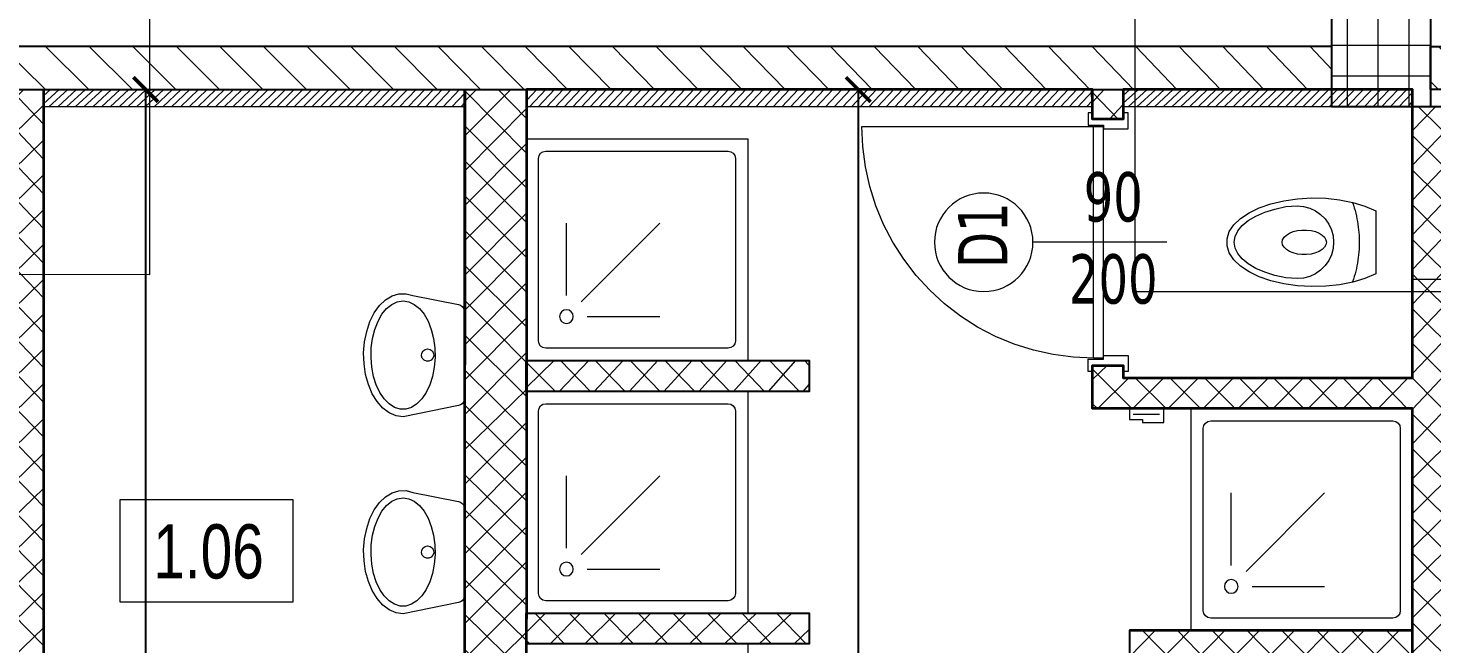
# Model space of a CAD drawing. Extents: x 6529560 to 6558080, y 5579316 to 5588131.
# Drawn here: x 6543787.99 to 6543793.69, y 5579645.08 to 5579647.58 of the extents above; entities that cross this region are included whole.
import ezdxf

# ---------------------------------------------------------------- set-up
doc = ezdxf.new("R2010")
doc.units = 0
doc.header["$MEASUREMENT"] = 0
doc.header["$PDSIZE"] = -5
doc.linetypes.add('GR_SOLID', pattern=[0])
doc.layers.get('0').update_dxf_attribs({"color": 2, "linetype": 'CONTINUOUS', "lineweight": 5})
doc.layers.get('Defpoints').update_dxf_attribs({"linetype": 'CONTINUOUS'})
for name, color, linetype, lineweight in [('arch_drzwi i okna', 4, 'CONTINUOUS', 15), ('arch_drzwi i okna_znaczniki', 130, 'CONTINUOUS', 9), ('arch_fundamenty na rzucie', 3, 'CONTINUOUS', 15), ('arch_opisy', 20, 'CONTINUOUS', 13), ('arch_powierzchnia', 6, 'CONTINUOUS', 35), ('arch_sciany dzialowe cienkie na hali', 52, 'CONTINUOUS', 15), ('arch_sciany dzilowe cienkie na hali', 42, 'CONTINUOUS', 15), ('arch_sciany murowane wewnetrzne', 20, 'CONTINUOUS', 25), ('arch_sciany wewnetrzne gk', 70, 'CONTINUOUS', 25), ('arch_sciany wewnetrzne murowane wypelnienie', 20, 'CONTINUOUS', 15), ('arch_sciany wewntrzne gk wypelnienie', 70, 'CONTINUOUS', 13), ('arch_slupy wypelnienie', 9, 'CONTINUOUS', 13), ('arch_słupy', 8, 'CONTINUOUS', 25), ('arch_urządzenia sanitarne', 4, 'GR_SOLID', 13), ('arch_wymiary', 2, 'CONTINUOUS', 13), ('AUSSENMASSE_N3', 7, 'GR_SOLID', 18)]:
    doc.layers.add(name, color=color, linetype=linetype, lineweight=lineweight)
doc.styles.add('ISO8', font='iso8.shx', dxfattribs={"width": 0.7})
doc.styles.get("Standard").update_dxf_attribs({"font": 'arial.ttf', "width": 0.75})
doc.styles.add('TABELKA', font='tahoma.ttf', dxfattribs={"width": 0.8})
doc.dimstyles.new('biura', dxfattribs={"dimtxt": 0.25, "dimasz": 0.1, "dimexe": 0.18, "dimexo": 0.0625, "dimgap": 0.04, "dimtad": 1, "dimdec": 1, "dimlfac": 100, "dimzin": 0, "dimdsep": 46, "dimtxsty": 'ISO8', "dimblk": 'ARCHTICK', "dimcen": 0.09, "dimadec": 0, "dimazin": 0, "dimtfac": 1, "dimtdec": 1, "dimtix": 1, "dimtofl": 0, "dimtmove": 0, "dimatfit": 3, "dimldrblk": 'ARCHTICK', "dimfxl": 0.2, "dimfxlon": 1, "dimtolj": 1, "dimtzin": 0, "dimarcsym": 0})

# ---------------------------------------------------------------- blocks, each defined once
blk = doc.blocks.new('A$C39AD6758')
at = {"layer": 'arch_urządzenia sanitarne'}
for points in [[(-4.3843692765e-06, 0.052064656820221), (0.0439916156301479, 0.0332836568200037), (0.0933906156305966, 0.0183506568200755), (0.1468976156302233, 0.0076576568199016), (0.203108615630299, 0.001485656820023), (0.260546615630119, -2.3431803129e-06), (0.3177036156303075, 0.0032306568200511), (0.3730816156303263, 0.0111026568197303), (0.4252266156308906, 0.023404656819821), (0.4727696156305683, 0.0398136568196605), (0.5144626156306913, 0.0599026568197587), (0.5492106156307273, 0.0831396568196397), (0.576102615630589, 0.1089156568195904), (0.5944336156308055, 0.136556656819721), (0.6037206156306639, 0.1653346568195957), (0.6037206156306639, 0.1944956568199814), (0.5944336156308055, 0.2232756568196237), (0.576102615630589, 0.2509156568198705), (0.5492106156307273, 0.2766936568195888), (0.5144626156306913, 0.2999306568199245), (0.4727696156305683, 0.3200186568196841), (0.4252266156308906, 0.3364276568199784), (0.3730816156303263, 0.3487296568200691), (0.3177036156303075, 0.3566016568197483), (0.2605466156310285, 0.3598346568201123), (0.203108615630299, 0.3583466568197764), (0.1468986156305618, 0.3521746568198978), (0.0933926156303642, 0.3414816568201786), (0.0439916156310574, 0.3265496568201343), (-4.3843692765e-06, 0.3077676568200331), (-4.3843692765e-06, 0.052064656820221)], [(0.0935553656254342, 0.3409346568200817), (0.090036365625565, 0.3301906568199229), (0.0867603656261054, 0.3193706568199559), (0.0837313656256811, 0.3084776568198322), (0.080946365626005, 0.2975196568199863), (0.0784113656254704, 0.2865006568199533), (0.0761263656258962, 0.2754286568201678), (0.074093365625231, 0.2643066568198265), (0.0723113656258647, 0.253143656820157), (0.070782365625746, 0.2419416568200177), (0.0695063656257844, 0.2307066568200753), (0.0684853656257474, 0.219446656819855), (0.067719365625635, 0.2081656568198014), (0.0672073656260182, 0.196872656819778), (0.066952365625184, 0.1855696568200074), (0.066952365625184, 0.174262656819792), (0.0672073656251087, 0.1629596568200213), (0.067719365625635, 0.1516646568197757), (0.0684853656257474, 0.1403846568200606), (0.0695063656257844, 0.1291256568201788), (0.070782365625746, 0.1178916568201203), (0.0723113656258647, 0.1066896568199809), (0.074093365625231, 0.095525656819973), (0.0761263656258962, 0.0844036568200863), (0.0784113656254704, 0.0733296568200785), (0.0809463656250955, 0.0623126568198131), (0.0837313656256811, 0.0513536568200834), (0.0867603656251959, 0.040462656820182), (0.090036365625565, 0.0296406568199927), (0.0935553656254342, 0.0188956568199501)], [(0.3185101156304881, 0.3274156568199942), (0.2928961156303558, 0.3251766568200765), (0.2680631156308664, 0.3185216568199394), (0.2447611156303537, 0.3076556568198612), (0.2237001156308906, 0.292907656819807), (0.2055191156305227, 0.2747266568198938), (0.1907711156309233, 0.253665656819976), (0.1799051156303903, 0.2303636568199181), (0.1732501156302533, 0.2055296568200902), (0.1710111156307903, 0.1799166568198416), (0.1732501156302533, 0.154302656820164), (0.1799051156303903, 0.1294686568198813), (0.1907711156309233, 0.1061666568198234), (0.2055191156305227, 0.0851056568199056), (0.2237001156308906, 0.0669246568199924), (0.2447611156303537, 0.052177656819822), (0.2680631156308664, 0.0413116568197438), (0.2928961156303558, 0.0346566568200615), (0.3185101156304881, 0.032417656819689), (0.3185101156304881, 0.032417656819689), (0.3654841156303519, 0.035053656819855), (0.4098301156309389, 0.044986656819674), (0.4505411156305854, 0.0579876568199325), (0.4866911156304923, 0.0737566568200236), (0.5174601156304564, 0.0919396568197044), (0.5421491156303091, 0.1121236568196764), (0.560196115630788, 0.1338466568199692), (0.5711901156309978, 0.1566166568195513), (0.5748851156304227, 0.1799166568198416), (0.5711901156309978, 0.2032166568196771), (0.560196115630788, 0.225986656819714), (0.5421491156303091, 0.2477096568200068), (0.5174601156304564, 0.2678926568196402), (0.4866911156304923, 0.2860756568197757), (0.4505411156305854, 0.3018456568197507), (0.4098301156309389, 0.3148456568196707), (0.3654841156303519, 0.3247796568198282), (0.3185101156304881, 0.3274156568199942)], [(0.1998871156301902, 0.1799161568201271), (0.2018531156309109, 0.1695211568198829), (0.2076691156307788, 0.1595801568200841), (0.2170761156303342, 0.1505271568198623), (0.2296641156308397, 0.1427591568199205), (0.244887115630263, 0.1366151568199712), (0.262076115630407, 0.132364156820131), (0.2804801156307803, 0.1301891568200517), (0.2992941156308006, 0.1301891568200517), (0.3176981156302645, 0.1323641568196763), (0.3348871156304085, 0.1366151568199712), (0.3501091156304028, 0.1427591568199205), (0.3626981156303373, 0.1505271568198623), (0.3721051156308022, 0.1595801568200841), (0.3779201156303316, 0.1695211568198829), (0.3798871156304813, 0.1799161568196723), (0.3779201156303316, 0.1903111568199165), (0.3721051156308022, 0.2002521568197153), (0.3626981156303373, 0.2093041568200533), (0.3501091156304028, 0.2170731568198789), (0.3348871156304085, 0.2232161568199444), (0.3176981156302645, 0.2274681568196684), (0.2992941156308006, 0.2296421568198639), (0.2804801156307803, 0.2296421568198639), (0.262076115630407, 0.2274681568201231), (0.244887115630263, 0.2232161568199444), (0.2296661156306072, 0.2170731568198789), (0.2170761156303342, 0.2093041568200533), (0.2076691156307788, 0.2002521568197153), (0.2018531156309109, 0.1903111568199165), (0.1998871156301902, 0.1799161568201271)]]:
    blk.add_lwpolyline(points, dxfattribs=at)
blk = doc.blocks.new('A$C7F3D7EBB')
at = {"layer": 'arch_urządzenia sanitarne'}
for points in [[(0.4098818795755507, 0.0738752875477076), (0.4098818795755507, 0.4246862875297667), (0.4087588796392084, 0.43282328825444), (0.4054688801988961, 0.4403512878343463), (0.4002618798986079, 0.4467032877728343), (0.3935248795896768, 0.451404287479818), (0.3857678798958659, 0.4541032882407309), (0.1598818795755506, 0.4992812881246211), (0.1314358795061707, 0.495298287831247), (0.1038938798010349, 0.4834742881357671), (0.0781368799507618, 0.4641892882063985), (0.054985879920423, 0.4380572875961663), (0.0351758794859052, 0.4059062879532577), (0.0193398799747229, 0.3687662882730365), (0.0079828798770905, 0.327819287776947), (0.001465879380703, 0.2843682877719402), (-3.119930625e-06, 0.2397992881014943), (0.003622880205512, 0.1955332877114415), (0.0122288800776005, 0.1529802875593305), (0.0255398796871305, 0.1134942881762981), (0.0431318795308471, 0.0783362882211805), (0.0644438797608018, 0.0486262878403068), (0.0887978794053197, 0.0253082877025008), (0.1154148802161217, 0.0091302879154682), (0.1434508794918656, 0.000602288171649), (0.1720088794827461, 2.877786756e-07), (0.2001828802749515, 0.0073412880301476), (0.3857658794149756, 0.0444582877680659), (0.3935248795896768, 0.0471572875976563), (0.4002618798986079, 0.051859287545085), (0.4054688801988961, 0.0582102881744504), (0.4087588796392084, 0.0657382877543569), (0.409883880056441, 0.0738752875477076)], [(0.1598818795755506, 0.0292812874540687), (0.1830948796123266, 0.03281628806144), (0.2055618800222874, 0.0433102874085307), (0.2265598801895976, 0.060423287563026), (0.2454138798639178, 0.0836042882874608), (0.2615208802744746, 0.1121142879128456), (0.274359880015254, 0.1450292877852917), (0.2835208801552653, 0.1812972882762551), (0.2887068800628185, 0.2197492877021432), (0.2897518798708916, 0.2591512883082032), (0.2866238802671432, 0.2982352878898382), (0.2794218799099326, 0.3357462882995605), (0.2683758800849318, 0.3704772880300879), (0.2538458798080683, 0.4013132881373167), (0.2362948795780539, 0.427265288308263), (0.2162868799641728, 0.4474942879751326), (0.1944668795913458, 0.4613532880321145), (0.1715358793735504, 0.4683952881023288), (0.1482288800179958, 0.4683952881023288), (0.1252978798002005, 0.4613532880321145), (0.1034778794273734, 0.4474942879751326), (0.0834698798134923, 0.427265288308263), (0.065918879583478, 0.4013132881373167), (0.051388880237937, 0.3704772880300879), (0.0403428794816136, 0.3357462882995605), (0.0331408800557256, 0.2982352878898382), (0.0300128795206547, 0.2591512883082032), (0.0310578802600503, 0.2197492877021432), (0.0362438801676035, 0.1812972882762551), (0.0454048793762922, 0.1450292877852917), (0.0582438800483942, 0.1121142879128456), (0.0743508795276284, 0.0836042882874608), (0.0932048801332712, 0.060423287563026), (0.1142028793692589, 0.043308287858963), (0.1366698797792196, 0.03281628806144), (0.1598818795755506, 0.0292812874540687)], [(0.2598828794434667, 0.2242812877520919), (0.2700508795678616, 0.2264422876760364), (0.2784618800505996, 0.232553287409246), (0.2836598800495267, 0.2415562877431512), (0.2847448801621795, 0.2518942877650261), (0.2815328799188137, 0.2617812883108854), (0.2745768800377846, 0.2695062877610326), (0.2650798801332712, 0.2737352875992656), (0.2546848794445395, 0.2737352875992656), (0.2451888797804713, 0.2695062877610326), (0.2382328798994422, 0.2617812883108854), (0.2350208796560764, 0.2518942877650261), (0.2361058797687292, 0.2415562877431512), (0.2413028795272112, 0.232553287409246), (0.2497148802503943, 0.2264422876760364), (0.2598828794434667, 0.2242812877520919)]]:
    blk.add_lwpolyline(points, dxfattribs=at)
blk = doc.blocks.new('A$C26113666')
at = {"layer": 'arch_urządzenia sanitarne'}
blk.add_lwpolyline([(0, 0.899998308159411), (0, -1.6922131181e-06), (0.900000000372529, -1.6922131181e-06), (0.900000000372529, 0.899998308159411)], close=True, dxfattribs=at)
blk.add_lwpolyline([(0.0499999998137355, 0.8199983080849051), (0.0499999998137355, 0.0799983078613877, 0.4142135623730951), (0.0800000000745058, 0.0499983076006174), (0.8200000002980232, 0.0499983076006174, 0.4142135623730951), (0.8500000005587935, 0.0799983078613877), (0.8500000005587935, 0.8199983080849051, 0.4142135623730951), (0.8200000002980232, 0.8499983083456752), (0.0800000000745058, 0.8499983083456752, 0.4142135623730951)], format="xyb", close=True, dxfattribs=at)
for points in [[(0.1784376045688987, 0.2484315363690257), (0.1784376045688987, 0.5426093582063914)], [(0.2384960418567061, 0.2235545171424746), (0.5575508968904614, 0.5426093582063914)], [(0.2633730610832572, 0.163496077992022), (0.557550882920623, 0.163496077992022)]]:
    blk.add_lwpolyline(points, dxfattribs=at)
blk.add_circle((0.1784376036375761, 0.1634960789233446), 0.0277585983276367, dxfattribs=at)
blk = doc.blocks.new('A$C6A985AF1')
for p, q in [((0.9365009339526295, 1.024999864399432, -1.8365369545e-06), (1.061500933952628, 1.024999864399432, -1.8365369545e-06)), ((0.9365009339526295, 0.0249998643994331, -1.8365369545e-06), (1.061500933952628, 0.0249998643994331, -1.8365369545e-06))]:
    blk.add_line(p, q)
at = {"layer": 'arch_drzwi i okna', "extrusion": (0, 0, -1)}
for points in [[(-0.9365009339526295, 1.049999863840638), (-0.9185009337961672, 1.049999863840638), (-0.9185009337961672, 0.9999998640269039), (-0.9810009337961672, 0.9999998640269039), (-0.9810009337961672, 0.9849998643621802), (-1.081500934436917, 0.9849998643621802), (-1.081500934436917, 1.049999863840638), (-1.061500933952628, 1.049999863840638)], [(-0.940000934526324, 0.9949998641386628), (-0.8580745356157422, 0.9914228804409503), (-0.7767716469243169, 0.9807191519066693), (-0.6967110317200425, 0.962970140390098), (-0.6185019994154572, 0.9383109277114272), (-0.5427397675812246, 0.9069291837513445), (-0.4700009338557721, 0.8690637433901429), (-0.4008390838280321, 0.825002785772085), (-0.3357805805280805, 0.7750816410407424), (-0.2753205597400665, 0.7196802385151388), (-0.2199191572144628, 0.6592202167958022), (-0.16999801248312, 0.5941617144271732), (-0.1259370548650622, 0.5249998643994332), (-0.0880716145038605, 0.4522610297426583), (-0.056689870543778, 0.3764987988397479), (-0.0320306569337845, 0.2982897665351629), (-0.014281646348536, 0.2182291513308883), (-0.0035779178142548, 0.1369262626394629), (-9.341165423e-07, 0.0549998637288809), (-0.9800009336322546, 0.0549998637288809), (-0.9800009336322546, 0.9949998641386628), (-0.940000934526324, 0.9949998641386628), (-0.940000934526324, 0.0549998637288809)]]:
    blk.add_lwpolyline(points, dxfattribs=at)
at = {"layer": 'arch_drzwi i okna'}
blk.add_lwpolyline([(0.9365009339526295, -1.359730959e-07), (0.9185009337961672, -1.359730959e-07), (0.9185009337961672, 0.0499998638406396), (0.9810009337961672, 0.0499998638406396), (0.9810009337961672, 0.0649998644366861), (1.081500934436917, 0.0649998644366861), (1.081500934436917, -1.359730959e-07), (1.061500933952628, -1.359730959e-07)], dxfattribs=at)
at = {"layer": 'arch_drzwi i okna_znaczniki'}
blk.add_line((1.23829905502498, 0.5249998643994332, -1.8365369545e-06), (0.6945797856897116, 0.5249998643994332, -1.8365369545e-06), dxfattribs=at)
blk.add_circle((0.4945797855034472, 0.5249998643994332, -1.8365369545e-06), 0.2, dxfattribs=at)
blk = doc.blocks.new('_ArchTick')
at = {"color": 0, "linetype": 'ByBlock', "const_width": 0.15}
blk.add_lwpolyline([(-0.5, -0.5), (0.5, 0.5)], dxfattribs=at)
blk = doc.blocks.new('*D1876')
at = {"layer": 'arch_wymiary', "color": 0, "lineweight": -2, "transparency": 16777216}
for p, q in [((6543788.469575522, 5579641.778545342), (6543788.469575522, 5579647.331003313)), ((6543788.644904172, 5579647.331003313), (6543788.649575522, 5579647.331003313)), ((6543788.640239949, 5579641.778545342), (6543788.649575522, 5579641.778545342))]:
    blk.add_line(p, q, dxfattribs=at)
at = {"layer": 'Defpoints', "color": 0, "transparency": 16777216}
for p in [(6543788.469575507, 5579647.331003313, -14.64134632912031), (6543788.469575522, 5579647.331003313), (6543788.469575507, 5579641.778545342, -7.324601898819892)]:
    blk.add_point(p, dxfattribs=at)
at = {"layer": 'arch_wymiary', "color": 0, "lineweight": -2, "transparency": 16777216, "xscale": 0.1, "yscale": 0.1, "zscale": 0.1}
for p, rotation in [((6543788.469575522, 5579647.331003313), 90), ((6543788.469575522, 5579641.778545342), 270)]:
    blk.add_blockref('_ArchTick', p, dxfattribs=dict(at, rotation=rotation))
at = {"layer": 'arch_wymiary', "color": 0, "transparency": 16777216, "insert": (6543788.304575522, 5579644.554774323), "char_height": 0.25, "attachment_point": 5, "rotation": 90, "style": 'ISO8'}
blk.add_mtext('\\A1;555.2', dxfattribs=at)
blk = doc.blocks.new('*D1877')
at = {"layer": 'arch_wymiary', "color": 0, "lineweight": -2, "transparency": 16777216}
for p, q in [((6543791.240847125, 5579647.331003311), (6543791.182834917, 5579647.331003311)), ((6543791.362834916, 5579647.331003311), (6543791.362834916, 5579641.778540466)), ((6543791.216756298, 5579641.778540466), (6543791.182834917, 5579641.778540466))]:
    blk.add_line(p, q, dxfattribs=at)
at = {"layer": 'Defpoints', "color": 0, "transparency": 16777216}
for p in [(6543792.314298583, 5579647.331003311, -7.324601898819892), (6543791.362834916, 5579641.778540466), (6543791.839299427, 5579641.778540466, -7.324601898819892)]:
    blk.add_point(p, dxfattribs=at)
at = {"layer": 'arch_wymiary', "color": 0, "lineweight": -2, "transparency": 16777216, "xscale": 0.1, "yscale": 0.1, "zscale": 0.1}
for p, rotation in [((6543791.362834916, 5579647.331003311), 90), ((6543791.362834916, 5579641.778540466), 270)]:
    blk.add_blockref('_ArchTick', p, dxfattribs=dict(at, rotation=rotation))
at = {"layer": 'arch_wymiary', "color": 0, "transparency": 16777216, "insert": (6543791.197834915, 5579644.554771886), "char_height": 0.25, "attachment_point": 5, "rotation": 90, "style": 'ISO8'}
blk.add_mtext('\\A1;555.2', dxfattribs=at)

msp = doc.modelspace()

# ---------------------------------------------------------------- hatches: boundary and pattern name
at = {"layer": 'arch_sciany dzilowe cienkie na hali'}
h = msp.add_hatch(dxfattribs=at)
h.set_pattern_fill('ANSI31', color=256, scale=0.2)
h.set_pattern_definition([(45, (0.1868197629228234, 63.27786768041551), (-0.0176776695296637, 0.0176776695296637), [])])
h.paths.add_polyline_path([(6543767.245718513, 5579647.330971886), (6543769.106768979, 5579647.330971886), (6543769.106768979, 5579647.261049201), (6543767.245718513, 5579647.261049201)])
h.paths.add_polyline_path([(6543749.766521877, 5579647.331082084), (6543767.120718511, 5579647.331082084), (6543767.120718511, 5579647.261049201), (6543749.766521877, 5579647.261049201)])
h.paths.add_polyline_path([(6543799.411590599, 5579647.331031453), (6543801.256618295, 5579647.331031453), (6543801.256618295, 5579647.259670173), (6543799.411590599, 5579647.259670173)])
h.paths.add_polyline_path([(6543796.463363021, 5579647.331119875), (6543799.056077626, 5579647.331119875), (6543799.056077626, 5579647.261049201), (6543796.463363021, 5579647.261049201)])
h.paths.add_polyline_path([(6543795.1893021, 5579647.331113009), (6543796.213363018, 5579647.331113009), (6543796.213363018, 5579647.261049201), (6543795.1893021, 5579647.261049201)])
h.paths.add_polyline_path([(6543793.814311467, 5579647.331113009), (6543795.064302105, 5579647.331113009), (6543795.064302105, 5579647.261113008), (6543793.814311467, 5579647.261113008)])
h.paths.add_polyline_path([(6543792.439298573, 5579647.331067116), (6543793.614300213, 5579647.331067116), (6543793.614300213, 5579647.261113008), (6543792.439298573, 5579647.261113008)])
h.paths.add_polyline_path([(6543790.016388008, 5579647.33100331), (6543792.314298579, 5579647.33100331), (6543792.314298579, 5579647.261049201), (6543790.016388008, 5579647.261049201)])
h.paths.add_polyline_path([(6543788.054393911, 5579647.331049202), (6543789.76650355, 5579647.331049202), (6543789.76650355, 5579647.261049201), (6543788.054393911, 5579647.261049201)])
h.paths.add_polyline_path([(6543785.752499917, 5579647.331049202), (6543787.929314178, 5579647.331049202), (6543787.929314178, 5579647.261049201), (6543785.752499917, 5579647.261049201)])
h.paths.add_polyline_path([(6543777.600718519, 5579647.331049202), (6543785.387499916, 5579647.331049202), (6543785.387499916, 5579647.261049201), (6543777.600718519, 5579647.261049201)])
h.paths.add_polyline_path([(6543775.686592736, 5579647.331049202), (6543777.47571852, 5579647.331049202), (6543777.47571852, 5579647.261049201), (6543775.686592736, 5579647.261049201)])
h.paths.add_polyline_path([(6543803.716618295, 5579647.33113777), (6543805.286547243, 5579647.33113777), (6543805.286547243, 5579647.261049201), (6543803.716618295, 5579647.261049201)])
h.paths.add_polyline_path([(6543815.047672763, 5579647.33107009), (6543818.74210027, 5579647.33107009), (6543818.74210027, 5579647.261049201), (6543815.047672763, 5579647.261049201)])
h.paths.add_polyline_path([(6543812.748226572, 5579647.331012815), (6543814.748052519, 5579647.331012815), (6543814.748052519, 5579647.261049201), (6543812.748226572, 5579647.261049201)])
h.paths.add_polyline_path([(6543809.779116456, 5579647.331518841), (6543812.623226548, 5579647.331518841), (6543812.623226548, 5579647.261049201), (6543809.779116456, 5579647.261049201)])
h.paths.add_polyline_path([(6543805.884247281, 5579647.331050522), (6543809.65411646, 5579647.331050522), (6543809.65411646, 5579647.261049201), (6543805.884247281, 5579647.261049201)])
h.paths.add_polyline_path([(6543842.172240511, 5579647.331049428), (6543853.186528003, 5579647.331038415), (6543853.186519141, 5579647.281132135), (6543853.717071895, 5579647.28107785), (6543853.717069846, 5579647.261049201), (6543842.172240511, 5579647.261049201)])
h.paths.add_polyline_path([(6543838.694667115, 5579647.331011496), (6543839.996540647, 5579647.331027254), (6543839.996540647, 5579647.261064962), (6543838.694667115, 5579647.261049201)])
h.paths.add_polyline_path([(6543831.835884808, 5579647.331012767), (6543834.254938131, 5579647.331012767), (6543834.254938131, 5579647.261049201), (6543831.835884808, 5579647.261049201)])
h.paths.add_polyline_path([(6543828.766929306, 5579647.331055209), (6543831.220425682, 5579647.331055209), (6543831.220425682, 5579647.261049201), (6543828.766929306, 5579647.261049201)])
h.paths.add_polyline_path([(6543840.286540369, 5579647.261049201), (6543842.038753601, 5579647.261049201), (6543842.038753601, 5579647.331049428), (6543840.286540369, 5579647.331049428)])
at = {"layer": 'arch_sciany wewnetrzne murowane wypelnienie'}
h = msp.add_hatch(dxfattribs=at)
h.set_pattern_fill('ANSI31', color=256, angle=90)
h.set_pattern_definition([(135, (0.1868197629228234, 63.27786768041551), (-0.0883883476483185, -0.0883883476483184), [])])
h.paths.add_polyline_path([(6543745.786561093, 5579647.506012815), (6543751.286592777, 5579647.506012815), (6543751.286592777, 5579647.331012815), (6543745.786561093, 5579647.331012815)])
h.paths.add_polyline_path([(6543757.685718524, 5579647.330971886), (6543763.286617287, 5579647.330989322), (6543763.286617489, 5579647.506030251), (6543757.685718725, 5579647.506012816)])
h.paths.add_polyline_path([(6543769.686495886, 5579647.506031404), (6543775.286617285, 5579647.506012815), (6543775.286617285, 5579647.331012815), (6543769.686495886, 5579647.331031404)])
h.paths.add_polyline_path([(6543781.68571852, 5579647.330971886), (6543787.286617283, 5579647.330971886), (6543787.286617283, 5579647.506012815), (6543781.68571852, 5579647.506012815)])
h.paths.add_polyline_path([(6543793.686470431, 5579647.5060905), (6543799.286616442, 5579647.506012815), (6543799.286617344, 5579647.331053743), (6543793.686471333, 5579647.331131428)])
h.paths.add_polyline_path([(6543805.685700325, 5579647.331012815), (6543811.286617279, 5579647.331012815), (6543811.286617279, 5579647.506012815), (6543805.685700325, 5579647.506012815)])
h.paths.add_polyline_path([(6543817.686623047, 5579647.505971889), (6543823.286617277, 5579647.505930963), (6543823.286617277, 5579647.331014284), (6543817.686623047, 5579647.331055211)])
h.paths.add_polyline_path([(6543829.686598496, 5579647.331014282), (6543835.286617287, 5579647.331014282), (6543835.286617194, 5579647.506765634), (6543829.686598403, 5579647.506765634)])
h.paths.add_polyline_path([(6543841.686598495, 5579647.331012815), (6543847.286617287, 5579647.331012815), (6543847.286617287, 5579647.506012815), (6543841.686598495, 5579647.506012815)])
h.paths.add_polyline_path([(6543847.686592733, 5579647.33100331), (6543853.186561083, 5579647.33100331), (6543853.186561083, 5579647.506012815), (6543847.686592733, 5579647.506012815)])
h.paths.add_polyline_path([(6543835.686592732, 5579647.33100331), (6543839.996540415, 5579647.331009422), (6543839.99654032, 5579647.506023076), (6543835.686592639, 5579647.506016964)])
h.paths.add_polyline_path([(6543823.686592726, 5579647.33100331), (6543829.28654725, 5579647.33100331), (6543829.28654725, 5579647.506012815), (6543823.686592726, 5579647.506012815)])
h.paths.add_polyline_path([(6543811.686592731, 5579647.33107009), (6543817.286547252, 5579647.33107009), (6543817.286547252, 5579647.506012815), (6543811.686592731, 5579647.506012815)])
h.paths.add_polyline_path([(6543799.686592731, 5579647.33100331), (6543805.286547243, 5579647.33100331), (6543805.2865227, 5579647.505974655), (6543799.686592731, 5579647.505974655)])
h.paths.add_polyline_path([(6543787.686592729, 5579647.33100331), (6543793.286547245, 5579647.33100331), (6543793.286547245, 5579647.506012815), (6543787.686592729, 5579647.506012815)])
h.paths.add_polyline_path([(6543775.686592731, 5579647.331012815), (6543781.286547247, 5579647.331012815), (6543781.286547247, 5579647.506012815), (6543775.686592731, 5579647.506012815)])
h.paths.add_polyline_path([(6543763.686592733, 5579647.33100331), (6543769.286547245, 5579647.33100331), (6543769.286547245, 5579647.506012815), (6543763.686592733, 5579647.506012815)])
h.paths.add_polyline_path([(6543751.686568226, 5579647.331052071), (6543757.286495954, 5579647.331052071), (6543757.286495954, 5579647.506012815), (6543751.686568226, 5579647.506012815)])
h.paths.add_polyline_path([(6543801.256618295, 5579647.33100456), (6543803.716618295, 5579647.33100456), (6543803.716618295, 5579647.505974655), (6543801.256618295, 5579647.505974659)])
h.paths.add_polyline_path([(6543840.286540369, 5579647.506021001), (6543841.286522464, 5579647.506021001), (6543841.286522464, 5579647.331044244), (6543840.286540369, 5579647.331044244)])
at = {"layer": 'arch_sciany wewntrzne gk wypelnienie'}
h = msp.add_hatch(dxfattribs=at)
h.set_pattern_fill('ANSI37', color=256, scale=0.8, angle=90)
h.set_pattern_definition([(135, (0.1868197629228234, 63.27786768041551), (-0.0707106781186548, -0.0707106781186548), []), (225, (0.1868197629228234, 63.27786768041551), (0.0707106781186548, -0.0707106781186548), [])])
h.paths.add_polyline_path([(6543828.561865154, 5579645.981160874), (6543828.641878861, 5579645.981160874), (6543828.641878861, 5579646.081149062), (6543828.561865154, 5579646.081149062)], flags=17)
h.paths.add_polyline_path([(6543827.461865149, 5579646.081080253), (6543827.461865149, 5579645.981080253), (6543827.721865154, 5579645.981080251), (6543827.721865156, 5579646.081080251), (6543827.641865151, 5579646.081080251), (6543827.641865163, 5579647.18108025), (6543827.541865164, 5579647.181080251), (6543827.541865152, 5579646.081080252)], flags=17)
h.paths.add_polyline_path([(6543826.361865145, 5579646.081080259), (6543826.361865145, 5579645.981080259), (6543826.62186515, 5579645.981080257), (6543826.621865151, 5579646.081080256), (6543826.541865147, 5579646.081080256), (6543826.541865159, 5579647.181080256), (6543826.441865158, 5579647.181080256), (6543826.441865148, 5579646.081080258)], flags=17)
h.paths.add_polyline_path([(6543830.787053015, 5579644.450589061), (6543832.634837521, 5579644.450228008), (6543832.634843406, 5579644.575292775), (6543831.835885461, 5579644.575330372), (6543831.835901699, 5579647.331014281), (6543831.585903252, 5579647.331014281), (6543831.585903251, 5579644.575524294), (6543830.787053015, 5579644.575501998)], flags=17)
h.paths.add_polyline_path([(6543775.686521325, 5579637.672689387), (6543775.843657295, 5579637.672689387), (6543775.843657295, 5579637.797689388), (6543775.686521325, 5579637.797689388)])
h.paths.add_polyline_path([(6543805.236314083, 5579644.576627775), (6543805.236314083, 5579644.45200551), (6543805.41154727, 5579644.45200551), (6543805.41154725, 5579647.331050522), (6543805.286547243, 5579647.331137753), (6543805.286547243, 5579644.576694123)])
h.paths.add_polyline_path([(6543810.88406233, 5579642.924452156), (6543810.88406233, 5579636.101050935), (6543811.008981203, 5579636.101049515), (6543811.008981203, 5579642.924452157), (6543814.042663576, 5579642.924439816), (6543814.042663577, 5579643.049438907), (6543809.65411646, 5579643.049451245), (6543809.65411646, 5579642.924439363)])
h.paths.add_polyline_path([(6543809.654116455, 5579647.331482378), (6543809.65411646, 5579644.452364659), (6543809.65411646, 5579644.451896342), (6543809.65411399, 5579644.45236537), (6543809.779113988, 5579644.452363949), (6543809.779127703, 5579644.451720254), (6543811.573017885, 5579644.451606903), (6543811.573025783, 5579644.576606905), (6543809.779116462, 5579644.577356762), (6543809.779116456, 5579647.331518841)])
h.paths.add_polyline_path([(6543795.064303077, 5579647.331111448), (6543795.189303072, 5579647.331111448), (6543795.1893021, 5579647.211129703), (6543795.064302105, 5579647.211129703)])
h.paths.add_polyline_path([(6543792.31217517, 5579647.33100331), (6543792.437175165, 5579647.33100331), (6543792.439298573, 5579647.211131428), (6543792.314298579, 5579647.211131428)])
h.paths.add_polyline_path([(6543828.641865159, 5579647.331055211), (6543828.641865159, 5579647.18105521), (6543825.441863949, 5579647.181092065), (6543825.441865721, 5579647.331149061)])
h.paths.add_polyline_path([(6543825.441852019, 5579645.981160874), (6543825.521865726, 5579645.981160874), (6543825.521865726, 5579646.081149062), (6543825.441852019, 5579646.081149062)], flags=17)
h.paths.add_polyline_path([(6543818.592953824, 5579644.576226859), (6543818.742100207, 5579644.576226859), (6543818.742100207, 5579644.451152669), (6543818.592953824, 5579644.451152669)], flags=17)
h.paths.add_polyline_path([(6543814.748226576, 5579647.331049294), (6543814.748052519, 5579644.576405041), (6543814.623943061, 5579644.576477646), (6543814.623935158, 5579644.451412881), (6543817.592953825, 5579644.45122528), (6543817.592953825, 5579644.576225281), (6543814.873226583, 5579644.57639713), (6543814.873226576, 5579647.330898343)], flags=17)
h.paths.add_polyline_path([(6543812.623226572, 5579647.331049288), (6543812.623052524, 5579644.576539311), (6543812.573017962, 5579644.576539311), (6543812.573017961, 5579644.451607237), (6543813.62394306, 5579644.451607236), (6543813.62394306, 5579644.576477646), (6543812.748226577, 5579644.576531402), (6543812.748226572, 5579647.331012815)], flags=17)
h.paths.add_polyline_path([(6543828.641865159, 5579645.702650339), (6543828.766865158, 5579645.702650339), (6543828.766865158, 5579647.331055209), (6543828.641865159, 5579647.331055209)], flags=17)
h.paths.add_polyline_path([(6543829.787053015, 5579644.575485169), (6543829.787053015, 5579644.450485169), (6543825.441831694, 5579644.450503101), (6543825.441833173, 5579644.575729337), (6543828.641865159, 5579644.575731079), (6543828.64186516, 5579644.70265034), (6543828.766871679, 5579644.70265034), (6543828.766858637, 5579644.575524296)], flags=17)
h.paths.add_polyline_path([(6543825.111800769, 5579643.049434531), (6543825.111800769, 5579642.924434531), (6543826.725269865, 5579642.924449537), (6543826.725270373, 5579642.324436933), (6543828.875138346, 5579642.324138367), (6543828.87513684, 5579642.924416476), (6543834.569482241, 5579642.924426556), (6543834.569482241, 5579643.049446103), (6543828.750269763, 5579643.049439145), (6543828.750270269, 5579642.449438221), (6543826.850269867, 5579642.44943704), (6543826.850269867, 5579643.049439835)], flags=17)
h.paths.add_polyline_path([(6543823.269951481, 5579643.049438738), (6543823.269951481, 5579642.924438738), (6543823.561521325, 5579642.924450911), (6543823.561521325, 5579636.431054013), (6543823.686521325, 5579636.431054015), (6543823.686521325, 5579642.924450911), (6543824.111800769, 5579642.924450911), (6543824.111800769, 5579643.049443827)], flags=17)
h.paths.add_polyline_path([(6543815.654021638, 5579637.987923907), (6543815.779021638, 5579637.987923907), (6543815.779021638, 5579636.101049056), (6543815.654021638, 5579636.101049056)])
h.paths.add_polyline_path([(6543815.042663576, 5579643.049449506), (6543815.042663576, 5579642.924439362), (6543815.654021637, 5579642.92445091), (6543815.654021637, 5579638.987923909), (6543815.779021636, 5579638.987923913), (6543815.779021636, 5579642.924434779), (6543816.070540624, 5579642.924434777), (6543816.070540624, 5579643.049448503)], flags=17)
h.paths.add_polyline_path([(6543777.600718519, 5579645.766186504), (6543777.47571852, 5579645.766186504), (6543777.475718506, 5579642.616051656), (6543781.615445573, 5579642.616051656), (6543781.615445573, 5579642.741051656), (6543777.600718519, 5579642.741051656)])
h.paths.add_polyline_path([(6543777.47571852, 5579647.331018921), (6543777.600718519, 5579647.331018921), (6543777.600718519, 5579646.766186503), (6543777.47571852, 5579646.766186503)])
h.paths.add_polyline_path([(6543793.814436248, 5579642.961131418), (6543794.964489419, 5579642.961131418), (6543794.964489419, 5579643.086131421), (6543793.814436248, 5579643.086131421)], flags=16)
h.paths.add_polyline_path([(6543793.814487727, 5579643.98613142), (6543794.964489416, 5579643.98613142), (6543794.964489416, 5579644.111131422), (6543793.814487727, 5579644.111131422)], flags=17)
h.paths.add_polyline_path([(6543793.814489417, 5579645.136131424), (6543794.964489416, 5579645.136131424), (6543794.964489416, 5579645.011131424), (6543793.814489417, 5579645.011131424)], flags=17)
h.paths.add_polyline_path([(6543792.464298523, 5579645.011131426), (6543793.614300215, 5579645.011131426), (6543793.614300215, 5579645.136131427), (6543792.464298523, 5579645.136131427)], flags=17)
h.paths.add_polyline_path([(6543792.464298522, 5579643.986131424), (6543793.614300213, 5579643.986131424), (6543793.614300213, 5579644.111131423), (6543792.464298522, 5579644.111131423)], flags=17)
h.paths.add_polyline_path([(6543792.464298518, 5579642.961131423), (6543793.614298517, 5579642.961131423), (6543793.614298517, 5579643.086131421), (6543792.464298518, 5579643.086131421)], flags=17)
h.paths.add_polyline_path([(6543790.014298522, 5579643.031131419), (6543791.164298526, 5579643.031131419), (6543791.164298526, 5579643.156131423), (6543790.014298522, 5579643.156131423)], flags=17)
h.paths.add_polyline_path([(6543790.014298522, 5579644.056131423), (6543791.164298523, 5579644.056131423), (6543791.164298523, 5579644.181131424), (6543790.014298522, 5579644.181131424)], flags=16)
h.paths.add_polyline_path([(6543790.014298522, 5579645.206131426), (6543791.164298522, 5579645.206131426), (6543791.164298522, 5579645.081131426), (6543790.014298522, 5579645.081131426)], flags=16)
h.paths.add_polyline_path([(6543790.01421879, 5579646.231131428), (6543791.164298522, 5579646.231131428), (6543791.164298522, 5579646.106131427), (6543790.01421879, 5579646.106131427)], flags=16)
h.paths.add_polyline_path([(6543796.213363018, 5579647.331119875), (6543796.463363021, 5579647.331119875), (6543796.463363021, 5579642.880818727), (6543796.213363018, 5579642.880818727)])
h.paths.add_polyline_path([(6543789.764298565, 5579647.331146478), (6543790.016388016, 5579647.331020209), (6543790.014296836, 5579643.03113142), (6543789.889628598, 5579643.031131419), (6543789.889628595, 5579642.859047708), (6543789.764298565, 5579642.859047708)])
h.paths.add_polyline_path([(6543787.929314178, 5579647.33104909), (6543788.05439391, 5579647.33104909), (6543788.05439391, 5579642.858965536), (6543787.929314178, 5579642.858965536)])
h.paths.add_polyline_path([(6543781.771021585, 5579640.816051659), (6543781.771021585, 5579640.691051658), (6543782.863160357, 5579640.691051658), (6543782.863160357, 5579641.653551657), (6543798.011619514, 5579641.653524778), (6543798.011619634, 5579641.778524778), (6543796.463363023, 5579641.778622277), (6543796.463363029, 5579641.880818727), (6543796.338363029, 5579641.880818727), (6543796.33836293, 5579641.77852638), (6543793.814492186, 5579641.778428537), (6543793.814298936, 5579646.036131424), (6543795.189302101, 5579646.036129701), (6543795.189302098, 5579646.211129705), (6543795.064302105, 5579646.211129702), (6543795.0643021, 5579646.161129699), (6543793.814300214, 5579646.161079129), (6543793.814311463, 5579647.261130627), (6543793.614300213, 5579647.261131428), (6543793.614300215, 5579646.161131428), (6543792.43929858, 5579646.161131425), (6543792.439298573, 5579646.211131428), (6543792.314298579, 5579646.211131427), (6543792.314298579, 5579646.036131426), (6543793.614300215, 5579646.036131427), (6543793.614300209, 5579641.778540465), (6543790.014298522, 5579641.778540465), (6543790.014298522, 5579641.859047708), (6543789.764628595, 5579641.859047708), (6543789.764628518, 5579641.778544083), (6543788.054314177, 5579641.778545743), (6543788.054314177, 5579641.858965535), (6543787.929314178, 5579641.858965535), (6543787.929314178, 5579641.778551657), (6543782.863160357, 5579641.778551657), (6543782.863160356, 5579642.741051656), (6543782.615445572, 5579642.741051656), (6543782.615445572, 5579642.616051656), (6543782.738160356, 5579642.616051656), (6543782.738160356, 5579640.816051657)])
h.paths.add_polyline_path([(6543776.773638874, 5579637.672689387), (6543777.600718518, 5579637.672689387), (6543777.600718519, 5579640.691051658), (6543780.771021585, 5579640.691051658), (6543780.771021585, 5579640.816051656), (6543777.475718506, 5579640.816051653), (6543777.47571852, 5579637.797689388), (6543776.773638874, 5579637.797689388)])
h.paths.add_polyline_path([(6543838.56948224, 5579643.049437398), (6543838.56948224, 5579642.9244374), (6543838.694669489, 5579642.924436903), (6543838.6946674, 5579645.780389316), (6543838.869583272, 5579645.780389314), (6543838.869583272, 5579645.905389314), (6543838.694667682, 5579645.905389311), (6543838.694667115, 5579647.331052243), (6543838.569708871, 5579647.33101428), (6543838.569534722, 5579644.574910114), (6543834.379938115, 5579644.575144349), (6543834.379938231, 5579644.702650339), (6543834.254938131, 5579644.702650339), (6543834.254938116, 5579644.575152246), (6543833.634847353, 5579644.575254103), (6543833.63483946, 5579644.450331445), (6543836.187196821, 5579644.44993501), (6543838.569482898, 5579644.449640429)])
h.paths.add_polyline_path([(6543835.96962181, 5579647.33101428), (6543835.96962181, 5579647.181014279), (6543838.56972694, 5579647.180774817), (6543838.569681309, 5579647.331009044)], flags=17)
h.paths.add_polyline_path([(6543836.989621795, 5579646.08108026), (6543836.989621795, 5579645.98108026), (6543837.2496218, 5579645.981080257), (6543837.249621802, 5579646.081080256), (6543837.169621796, 5579646.081080258), (6543837.169621808, 5579647.181080256), (6543837.069621808, 5579647.181080257), (6543837.069621798, 5579646.081080259)], flags=17)
h.paths.add_polyline_path([(6543835.969621803, 5579646.081080259), (6543835.969621803, 5579645.981080259), (6543836.1496218, 5579645.981080257), (6543836.149621802, 5579646.081080256), (6543836.069621796, 5579646.081080256), (6543836.069621809, 5579647.181080256), (6543835.96962181, 5579647.181080256)], flags=17)
h.paths.add_polyline_path([(6543834.254938131, 5579645.702650339), (6543834.379939656, 5579645.702650339), (6543834.379939656, 5579647.331014281), (6543834.254938131, 5579647.331014281)], flags=17)
h.paths.add_polyline_path([(6543842.038753323, 5579647.331049428), (6543842.163770643, 5579647.331049428), (6543842.163771759, 5579642.92561795), (6543842.03875444, 5579642.92561795), (6543842.03875416, 5579645.780389459), (6543839.869583273, 5579645.780389459), (6543839.869583273, 5579645.905389459), (6543842.038753881, 5579645.90538946)])
h.paths.add_polyline_path([(6543838.089621799, 5579645.981160874), (6543838.569635505, 5579645.981160874), (6543838.569635505, 5579646.081149062), (6543838.089621799, 5579646.081149062)], flags=17)
edge = h.paths.add_edge_path()
edge.add_line((6543804.236314082, 5579644.451695702), (6543804.236314084, 5579643.049451247))
edge.add_line((6543804.236314084, 5579643.049451247), (6543808.654116461, 5579643.049439361))
edge.add_line((6543808.654116461, 5579643.049439361), (6543808.654116461, 5579642.924452156))
edge.add_line((6543808.65411646, 5579642.924452156), (6543804.111321898, 5579642.924452156))
edge.add_line((6543804.111321898, 5579642.924452156), (6543804.111306269, 5579644.45169204))
edge.add_line((6543804.236321904, 5579644.451694123), (6543804.236321904, 5579644.576694122))
edge.add_line((6543804.236321904, 5579644.576694122), (6543799.411614773, 5579644.576648013))
edge.add_line((6543799.411614773, 5579644.576648013), (6543799.411645095, 5579647.331075504))
edge.add_line((6543799.411645095, 5579647.331075504), (6543799.286617344, 5579647.331075504))
edge.add_line((6543799.286617344, 5579647.331075504), (6543799.286617353, 5579641.778536179))
edge.add_line((6543799.286617353, 5579641.778536179), (6543799.011619513, 5579641.778573042))
edge.add_line((6543799.011619513, 5579641.778573042), (6543799.011619513, 5579641.653671513))
edge.add_line((6543799.011619513, 5579641.653671513), (6543799.411614774, 5579641.653634942))
edge.add_line((6543799.411614774, 5579641.653634942), (6543799.411614774, 5579644.45164801))
edge.add_line((6543799.411614774, 5579644.45164801), (6543801.411614392, 5579644.451666497))
edge.add_line((6543801.411614392, 5579644.451666497), (6543801.411614392, 5579636.101059382))
edge.add_line((6543801.411614392, 5579636.101059382), (6543801.536611815, 5579636.101059382))
edge.add_line((6543801.536611815, 5579636.101059382), (6543801.536611815, 5579644.451666497))
edge.add_line((6543801.536611815, 5579644.451666497), (6543804.111306269, 5579644.451695334))
edge.add_line((6543836.269482241, 5579644.449935741), (6543836.269482241, 5579642.924438136))
edge.add_line((6543836.269482241, 5579642.924438136), (6543836.144482241, 5579642.924438136))
edge.add_line((6543836.144482241, 5579642.924438136), (6543835.569482241, 5579642.9244374))
edge.add_line((6543835.569482241, 5579642.9244374), (6543835.569482241, 5579643.049437067))
edge.add_line((6543835.569482241, 5579643.049437067), (6543836.144563762, 5579643.049437067))
edge.add_line((6543836.144563762, 5579643.049437067), (6543836.14464528, 5579644.449949082))
h.paths.add_polyline_path([(6543822.269951481, 5579643.049446016), (6543817.070540625, 5579643.049446016), (6543817.070540625, 5579642.924438738), (6543822.269951481, 5579642.924438738)], flags=17)
h.paths.add_polyline_path([(6543767.120718511, 5579647.331049202), (6543767.245718513, 5579647.331049202), (6543767.245718513, 5579646.493556611), (6543767.120718511, 5579646.493556611)])
h.paths.add_polyline_path([(6543766.436521617, 5579637.441371151), (6543766.561521612, 5579637.441371151), (6543766.561521612, 5579637.906049665), (6543767.245718529, 5579637.906049665), (6543767.245718511, 5579645.49355661), (6543767.120718511, 5579645.49355661), (6543767.120718529, 5579638.031049666), (6543766.436521612, 5579638.031049666)])
h.paths.add_polyline_path([(6543766.43652163, 5579636.441371151), (6543766.561521612, 5579636.441371151), (6543766.561521612, 5579636.101055416), (6543766.43652163, 5579636.101055416)])
h.paths.add_polyline_path([(6543745.256574795, 5579647.281109887), (6543745.256574795, 5579647.181049222), (6543746.15653039, 5579647.181049223), (6543746.15653039, 5579646.031047531), (6543746.281530392, 5579646.031047531), (6543746.281531051, 5579647.181048634), (6543747.179910637, 5579647.181049224), (6543747.181530394, 5579646.031047534), (6543747.306530394, 5579646.031047534), (6543747.306531054, 5579647.181048048), (6543748.206530395, 5579647.181047532), (6543748.206530396, 5579647.331012815), (6543745.786561093, 5579647.331012815), (6543745.786555982, 5579647.28105566)])
h.paths.add_polyline_path([(6543748.331530399, 5579647.131049163), (6543749.641539561, 5579647.131049163), (6543749.641539561, 5579647.331012815), (6543748.331530399, 5579647.331012815)])
h.paths.add_polyline_path([(6543748.206530396, 5579647.331012815), (6543748.206530396, 5579645.906047533), (6543748.381530416, 5579645.906047533), (6543748.381530414, 5579646.031047518), (6543748.331530397, 5579646.031047535), (6543748.331478099, 5579647.331049167)])
h.paths.add_polyline_path([(6543749.641539404, 5579647.331082083), (6543749.641537515, 5579646.031168242), (6543749.381530415, 5579646.031047262), (6543749.381530415, 5579645.906047262), (6543749.641537515, 5579645.906047262), (6543749.641538982, 5579643.456049039), (6543749.594138744, 5579643.456048411), (6543749.594138744, 5579643.33104841), (6543749.641533262, 5579643.331048337), (6543749.641524185, 5579637.566841978), (6543749.766524186, 5579637.566841781), (6543749.766524113, 5579647.331082084)])
h.paths.add_polyline_path([(6543745.256530391, 5579643.581045844), (6543745.256530391, 5579643.456048411), (6543748.569138744, 5579643.45604584), (6543748.569138746, 5579643.581047537), (6543748.331530397, 5579643.581047537), (6543748.331530397, 5579644.731047533), (6543748.206530397, 5579644.731047533), (6543748.206530397, 5579643.581045842), (6543747.306530394, 5579643.581045842), (6543747.306530394, 5579644.731047534), (6543747.181530394, 5579644.731047534), (6543747.181530394, 5579643.581045844), (6543746.281530392, 5579643.581045844), (6543746.281530392, 5579644.731047538), (6543746.156530391, 5579644.731047538), (6543746.156530391, 5579643.581045844)])
h.paths.add_polyline_path([(6543745.25651108, 5579643.331046413), (6543748.594138744, 5579643.331046413), (6543748.594138744, 5579643.456048411), (6543745.25651108, 5579643.456048411)])
h.paths.add_polyline_path([(6543745.256513099, 5579640.512888223), (6543748.64152855, 5579640.512888223), (6543748.64152855, 5579640.262888226), (6543745.256513099, 5579640.262888226)])
h.paths.add_polyline_path([(6543749.641525614, 5579636.566841977), (6543749.766521877, 5579636.566841977), (6543749.766521877, 5579636.031057794), (6543749.641525614, 5579636.031057794)])
h.paths.add_polyline_path([(6543745.586531438, 5579636.156058279), (6543749.641521767, 5579636.156058279), (6543749.641521767, 5579636.031057616), (6543745.586531438, 5579636.031057616)])
h.paths.add_polyline_path([(6543749.43151866, 5579647.131049163), (6543749.431517063, 5579646.031047162), (6543749.444017062, 5579646.031047162), (6543749.444017062, 5579647.131049163)], flags=17)
h = msp.add_hatch(dxfattribs=at)
h.set_pattern_fill('ANGLE', color=256)
h.set_pattern_definition([(0, (6541731.989132349, 5578144.781437814), (0, 6.985), [5.08, -1.905]), (90, (6541731.989132349, 5578144.781437814), (-6.985, 4e-16), [5.08, -1.905])])
h.paths.add_polyline_path([(6543782.863160357, 5579640.691051658), (6543782.743160356, 5579640.691051658), (6543782.743160356, 5579638.943635085), (6543782.863160356, 5579638.943635085), (6543782.863160356, 5579639.423635085)])
h.paths.add_polyline_path([(6543782.743160356, 5579641.173635085), (6543782.863160357, 5579641.173635085), (6543782.863160357, 5579641.653635085), (6543783.043160357, 5579641.653635084), (6543783.043160357, 5579641.697051656), (6543783.983160357, 5579641.697051656), (6543783.983160357, 5579641.657051658), (6543783.983011185, 5579641.653635076), (6543798.011619514, 5579641.653634953), (6543798.011619634, 5579641.778524778), (6543796.463363023, 5579641.778622277), (6543796.463363029, 5579641.880818727), (6543796.338363029, 5579641.880818727), (6543796.33836293, 5579641.77852638), (6543793.814492186, 5579641.778428537), (6543793.814298936, 5579646.036131424), (6543795.189302101, 5579646.036129701), (6543795.189302098, 5579646.211129705), (6543795.064302105, 5579646.211129702), (6543795.0643021, 5579646.161129699), (6543793.814300214, 5579646.161079129), (6543793.814311463, 5579647.261130627), (6543793.614300213, 5579647.261131428), (6543793.614300215, 5579646.161131428), (6543792.43929858, 5579646.161131425), (6543792.439298573, 5579646.211131428), (6543792.314298579, 5579646.211131427), (6543792.314298579, 5579646.036131426), (6543793.614300215, 5579646.036131427), (6543793.614300209, 5579641.778540465), (6543790.014298522, 5579641.778540465), (6543790.014298522, 5579641.859047708), (6543789.764628595, 5579641.859047708), (6543789.764628518, 5579641.778544083), (6543788.054314177, 5579641.778545743), (6543788.054314177, 5579641.858965535), (6543787.929314178, 5579641.858965535), (6543787.929314178, 5579641.778551657), (6543782.863160357, 5579641.778551657), (6543782.863160356, 5579642.741051656), (6543782.615445572, 5579642.741051656), (6543782.615445572, 5579642.616051656), (6543782.738160356, 5579642.616051656), (6543782.738160356, 5579640.816051653), (6543781.771021585, 5579640.816051653), (6543781.771021585, 5579640.691051658), (6543782.743160356, 5579640.691051658)])
at = {"layer": 'arch_slupy wypelnienie'}
h = msp.add_hatch(dxfattribs=at)
h.set_pattern_fill('ANSI37', color=256, angle=225)
h.set_pattern_definition([(270, (259.8500899709761, 331.1341044316068), (0.125, 0), []), (0, (259.8500899709761, 331.1341044316068), (0, 0.125), [])])
h.paths.add_polyline_path([(6543793.286573856, 5579647.761078489), (6543793.686573855, 5579647.761037559), (6543793.686522693, 5579647.261037562), (6543793.286522693, 5579647.261078496)])

# ---------------------------------------------------------------- linework, layer by layer
at = {"color": 6}
msp.add_line((6543792.479736559, 5579646.013542805), (6543792.586668358, 5579646.013542805), dxfattribs=at)
at = {"layer": 'arch_drzwi i okna', "color": 6}
msp.add_lwpolyline([(6543792.479736559, 5579646.034929164), (6543792.464338382, 5579646.034929164), (6543792.464338382, 5579645.992156446), (6543792.51780428, 5579645.992156446), (6543792.51780428, 5579645.97932463), (6543792.603777445, 5579645.97932463), (6543792.603777445, 5579646.034929164), (6543792.586668358, 5579646.034929164)], dxfattribs=at)
at = {"layer": 'arch_fundamenty na rzucie', "extrusion": (4.9483997e-09, 8.021447e-10, 1), "elevation": -8.42175993e-08}
for points in [[(6543788.485967984, 5579648.580921538), (6543786.485967991, 5579648.581126156), (6543786.485763364, 5579646.581126171), (6543788.485763354, 5579646.580921551)], [(6543794.485897912, 5579648.580955783), (6543792.485897918, 5579648.581160402), (6543792.485693293, 5579646.511160416), (6543794.485693281, 5579646.510955796)]]:
    msp.add_lwpolyline(points, close=True, dxfattribs=at)
at = {"layer": 'arch_opisy'}
msp.add_lwpolyline([(6543788.364938603, 5579645.252335182), (6543789.068821432, 5579645.252335182), (6543789.068821432, 5579645.665745689), (6543788.364938603, 5579645.665745689)], close=True, dxfattribs=at)
at = {"layer": 'arch_powierzchnia'}
msp.add_line((6543793.608623385, 5579645.136131427), (6543792.464338382, 5579645.136131427), dxfattribs=at)
msp.add_lwpolyline([(6543788.05439391, 5579647.33100331), (6543788.054314177, 5579641.778545743), (6543789.764628518, 5579641.778544083), (6543789.764628595, 5579641.859047708), (6543790.014298522, 5579641.859047708), (6543790.014298522, 5579641.778540465), (6543793.614300209, 5579641.778540461), (6543793.614300215, 5579646.036131427), (6543792.314298579, 5579646.036131427), (6543792.314298579, 5579646.211131419), (6543792.439298573, 5579646.211131435), (6543792.43929858, 5579646.161131425), (6543793.614300215, 5579646.161131428), (6543793.614412773, 5579647.331034708), (6543792.439298573, 5579647.331003309), (6543792.439298573, 5579647.211131426), (6543792.314298581, 5579647.211131429), (6543792.314298579, 5579647.331003309), (6543790.016388008, 5579647.33100331), (6543790.014296836, 5579643.031131419), (6543789.889628595, 5579643.031131419), (6543789.889628595, 5579642.859047708), (6543789.764298565, 5579642.858965536), (6543789.766538662, 5579647.331145356)], dxfattribs=at)
at = {"layer": 'arch_sciany dzialowe cienkie na hali'}
for points in [[(6543788.054393911, 5579647.331049202), (6543789.76650355, 5579647.331049202), (6543789.76650355, 5579647.261049201), (6543788.054393911, 5579647.261049201)], [(6543790.016388008, 5579647.33100331), (6543792.314298579, 5579647.33100331), (6543792.314298579, 5579647.261049201), (6543790.016388008, 5579647.261049201)], [(6543792.439298573, 5579647.331067116), (6543793.614300213, 5579647.331067116), (6543793.614300213, 5579647.261113008), (6543792.439298573, 5579647.261113008)]]:
    msp.add_lwpolyline(points, close=True, dxfattribs=at)
at = {"layer": 'arch_sciany murowane wewnetrzne'}
for points in [[(6543787.686592729, 5579647.33100331), (6543793.286547245, 5579647.33100331), (6543793.286547245, 5579647.506012815), (6543787.686592729, 5579647.506012815)], [(6543793.686471333, 5579647.5060905), (6543799.286617344, 5579647.506012815), (6543799.286617344, 5579647.331053743), (6543793.686471333, 5579647.331131428)]]:
    msp.add_lwpolyline(points, close=True, dxfattribs=at)
at = {"layer": 'arch_sciany wewnetrzne gk'}
for points in [[(6543787.929314178, 5579647.33104909), (6543788.05439391, 5579647.33104909), (6543788.05439391, 5579642.858965536), (6543787.929314178, 5579642.858965536)], [(6543789.764298565, 5579647.331146478), (6543790.016388016, 5579647.331020209), (6543790.014296836, 5579643.03113142), (6543789.889628598, 5579643.031131419), (6543789.889628595, 5579642.859047708), (6543789.764298565, 5579642.859047708)], [(6543792.31217517, 5579647.33100331), (6543792.437175165, 5579647.33100331), (6543792.439298573, 5579647.211131428), (6543792.314298579, 5579647.211131428)], [(6543790.01421879, 5579646.231131428), (6543791.164298522, 5579646.231131428), (6543791.164298522, 5579646.106131427), (6543790.01421879, 5579646.106131427)], [(6543790.014298522, 5579645.206131426), (6543791.164298522, 5579645.206131426), (6543791.164298522, 5579645.081131426), (6543790.014298522, 5579645.081131426)], [(6543792.464298523, 5579645.011131426), (6543793.614300215, 5579645.011131426), (6543793.614300215, 5579645.136131427), (6543792.464298523, 5579645.136131427)]]:
    msp.add_lwpolyline(points, close=True, dxfattribs=at)
msp.add_lwpolyline([(6543793.814311463, 5579647.261130627), (6543793.614300213, 5579647.261131428), (6543793.614300215, 5579646.161131428), (6543792.43929858, 5579646.161131425), (6543792.439298573, 5579646.211131428), (6543792.314298579, 5579646.211131427), (6543792.314298579, 5579646.036131426), (6543793.614300215, 5579646.036131427), (6543793.614300209, 5579641.778540465), (6543790.014298522, 5579641.778540465), (6543790.014298522, 5579641.859047708), (6543789.764628595, 5579641.859047708), (6543789.764628518, 5579641.778544083), (6543788.054314177, 5579641.778545743), (6543788.054314177, 5579641.858965535), (6543787.929314178, 5579641.858965535)], dxfattribs=at)
at = {"layer": 'arch_słupy'}
msp.add_lwpolyline([(6543793.286573856, 5579647.761078489), (6543793.686573855, 5579647.761037559), (6543793.686522693, 5579647.261037562), (6543793.286522693, 5579647.261078496), (6543793.286573856, 5579647.761078489)], dxfattribs=at)

# ---------------------------------------------------------------- block references
at = {"xscale": -1, "rotation": 180}
msp.add_blockref('A$C6A985AF1', (6543791.377797639, 5579647.236131291), dxfattribs=at)
at = {"layer": 'arch_sciany wewnetrzne gk', "xscale": -1, "rotation": 180}
for p in [(6543789.354617042, 5579646.502544159, -1.8365369545e-06), (6543789.354617042, 5579645.703133751, -1.8365369545e-06)]:
    msp.add_blockref('A$C7F3D7EBB', p, dxfattribs=at)
at = {"layer": 'arch_urządzenia sanitarne', "xscale": -1, "rotation": 270}
for p in [(6543790.014298533, 5579646.231131427, -1.8365369545e-06), (6543790.014298522, 5579645.206131426, -1.8365369545e-06), (6543792.714301907, 5579645.136131427), (6543790.014298524, 5579644.181131424, -1.8365369545e-06)]:
    msp.add_blockref('A$C26113666', p, dxfattribs=at)
at = {"layer": 'arch_urządzenia sanitarne', "xscale": -1}
msp.add_blockref('A$C39AD6758', (6543793.464295828, 5579646.531215269, -1.8365369545e-06), dxfattribs=at)

# ---------------------------------------------------------------- texts
at = {"layer": 'arch_drzwi i okna_znaczniki', "insert": (6543792.21844389, 5579646.995921645, 14.67820229276639), "char_height": 0.2, "attachment_point": 1, "style": 'TABELKA'}
msp.add_mtext_dynamic_manual_height_columns(' 90\\P200', width=2.624355469830334, gutter_width=1.82756919413805, heights=[0], dxfattribs=at)
at = {"layer": 'arch_drzwi i okna_znaczniki', "insert": (6543791.768630618, 5579646.607608445, -6.920394734507228), "char_height": 0.2, "width": 0.354261597984987, "attachment_point": 1, "rotation": 90, "style": 'TABELKA'}
msp.add_mtext('D1', dxfattribs=at)
at = {"layer": 'AUSSENMASSE_N3', "color": 7, "width": 0.7500000000000001}
msp.add_text('1.06', height=0.22, dxfattribs=at).set_placement((6543788.500444837, 5579645.346669053, 0.0368577932013867))

# ---------------------------------------------------------------- dimensions: what is measured, and where the dimension line sits
at = {"layer": 'arch_wymiary'}
for base, p1, p2, picture, middle in [((6543788.469575522, 5579647.331003313), (6543788.469575503, 5579641.778545339, -7.324601898819892), (6543788.469575503, 5579647.33100331, -14.64134632912031), '*D1876', (6543788.304575522, 5579644.554774323)), ((6543791.362834916, 5579641.778540466), (6543792.314298579, 5579647.331003309, -7.324601898819892), (6543791.839299424, 5579641.778540463, -7.324601898819892), '*D1877', (6543791.197834915, 5579644.554771886))]:
    dim = msp.add_linear_dim(base=base, p1=p1, p2=p2, angle=90, dimstyle='biura', dxfattribs=at)
    dim.commit()
    dim.dimension.update_dxf_attribs({"geometry": picture, "text_midpoint": middle})

doc.saveas('drawing.dxf')
